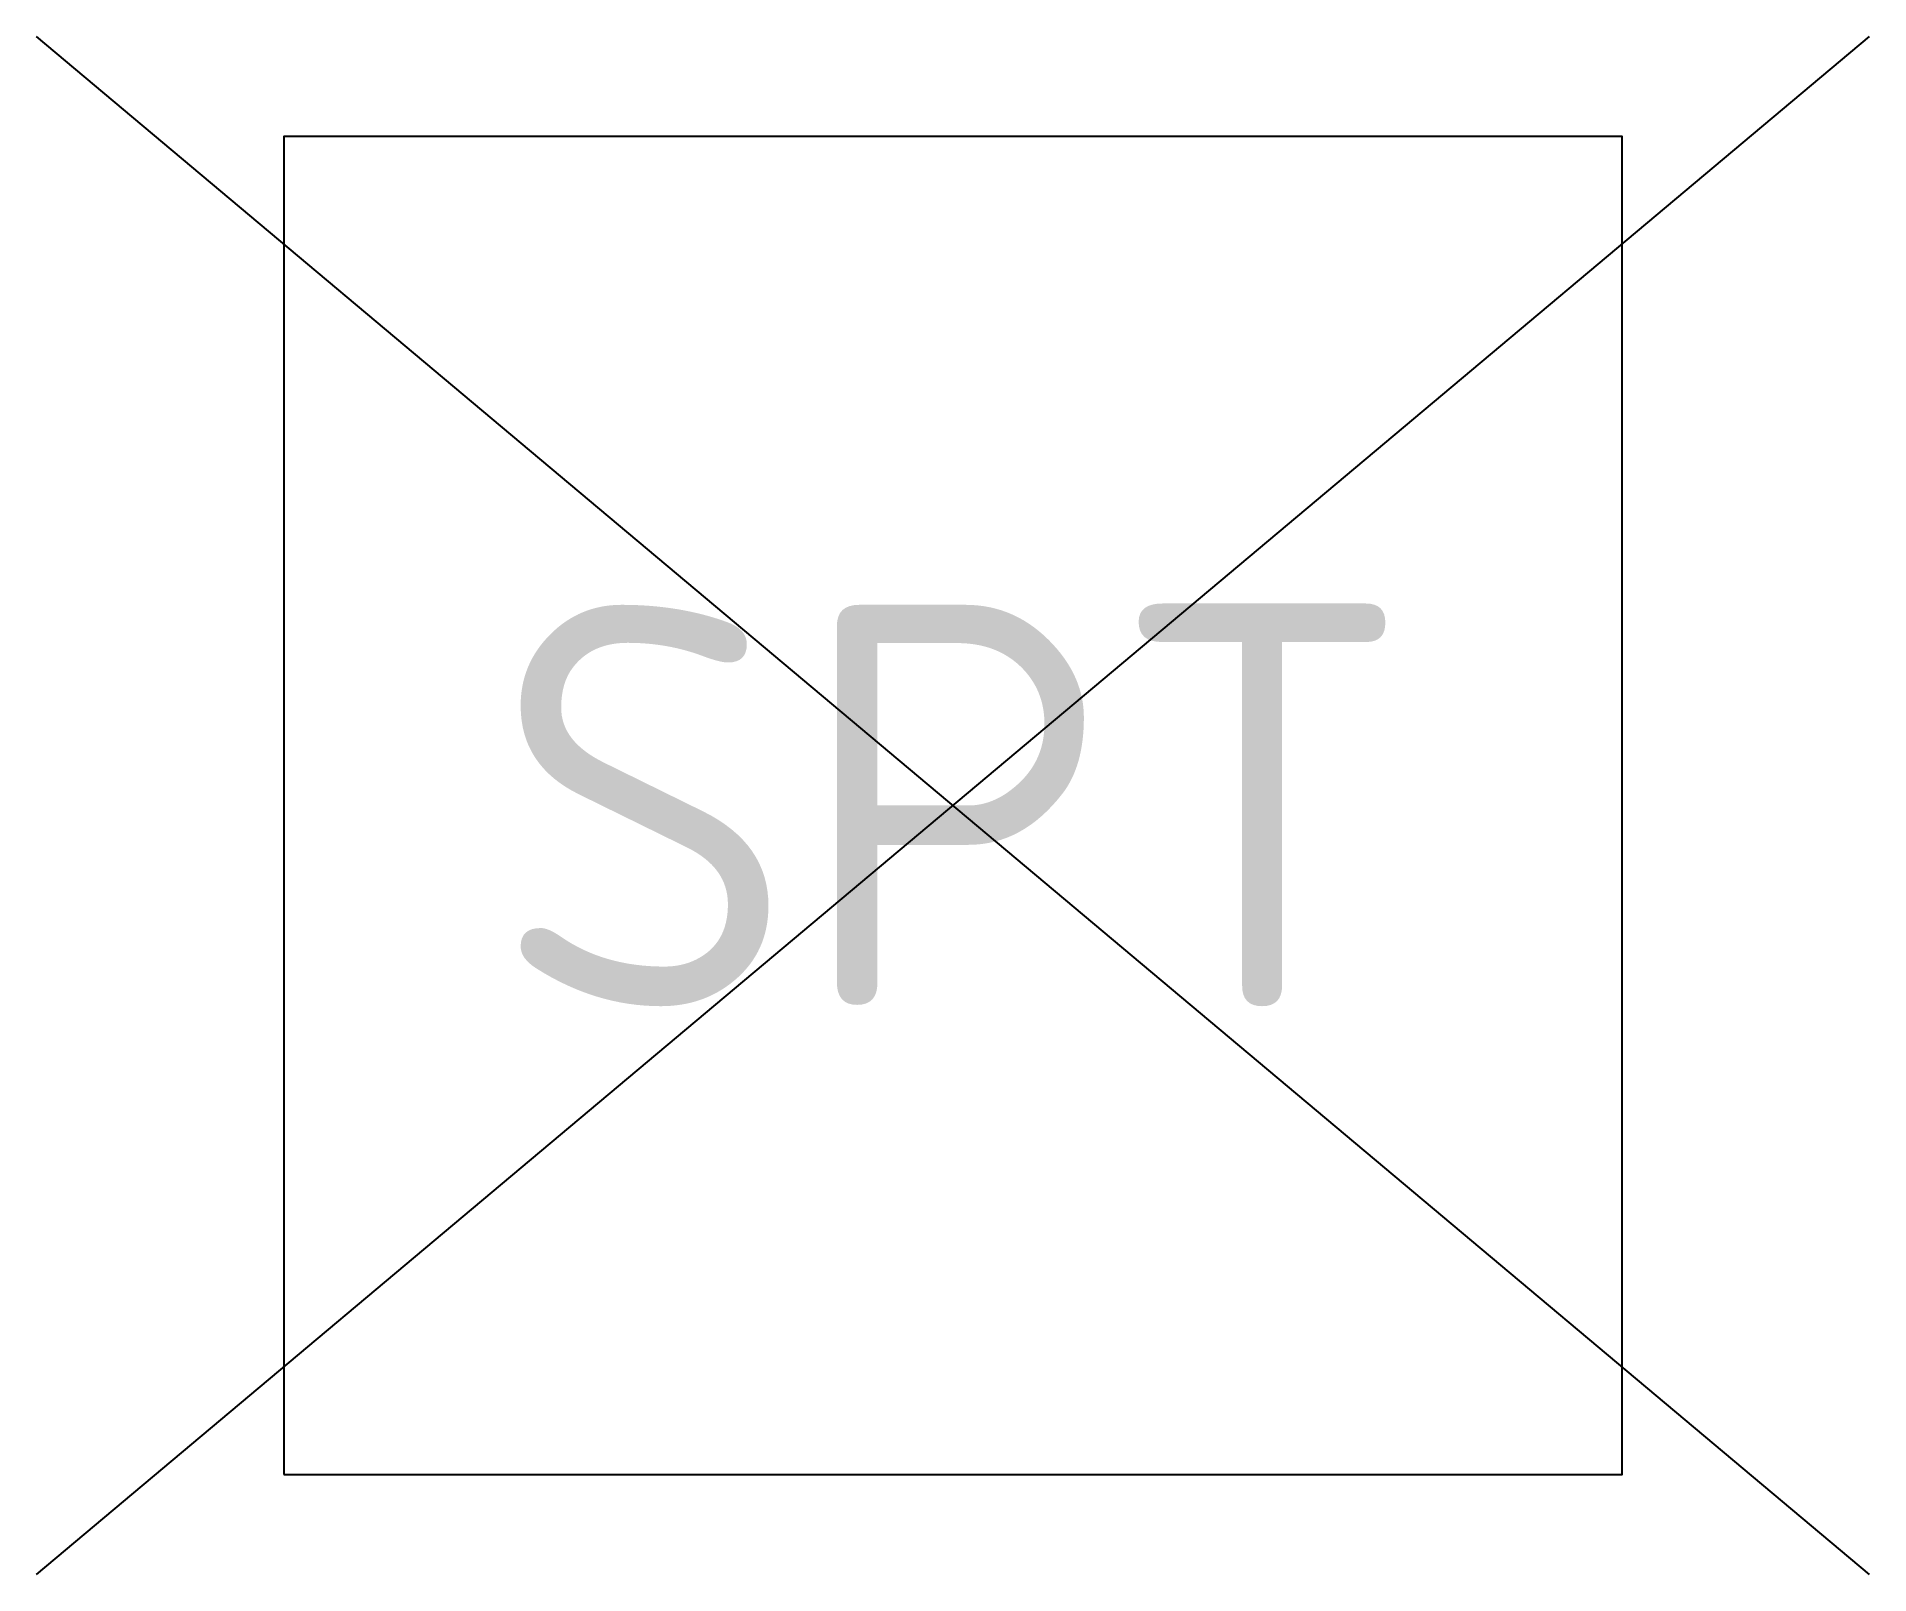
# Model space of a CAD drawing. Extents: x -1.03 to 1.03, y -0.86 to 0.86.
import ezdxf
from ezdxf.enums import TextEntityAlignment as Align

# ---------------------------------------------------------------- set-up
doc = ezdxf.new("R2010")
doc.units = 0
doc.header["$LTSCALE"] = 0.2
doc.styles.add('NLCS-ISO', font='NLCS-ISO.ttf')

msp = doc.modelspace()

# ---------------------------------------------------------------- linework, layer by layer
at = {"color": 0}
for p, q in [((-1.0273, -0.862), (1.0273, 0.862)), ((1.0273, -0.862), (-1.0273, 0.862))]:
    msp.add_line(p, q, dxfattribs=at)
at = {"flags": 128}
msp.add_lwpolyline([(-0.75, -0.75), (0.75, -0.75), (0.75, 0.75), (-0.75, 0.75)], close=True, dxfattribs=at)

# ---------------------------------------------------------------- texts
at = {"style": 'NLCS-ISO'}
msp.add_text('SPT', height=0.45, dxfattribs=at).set_placement((0, 0), align=Align.MIDDLE_CENTER)

doc.saveas('drawing.dxf')
